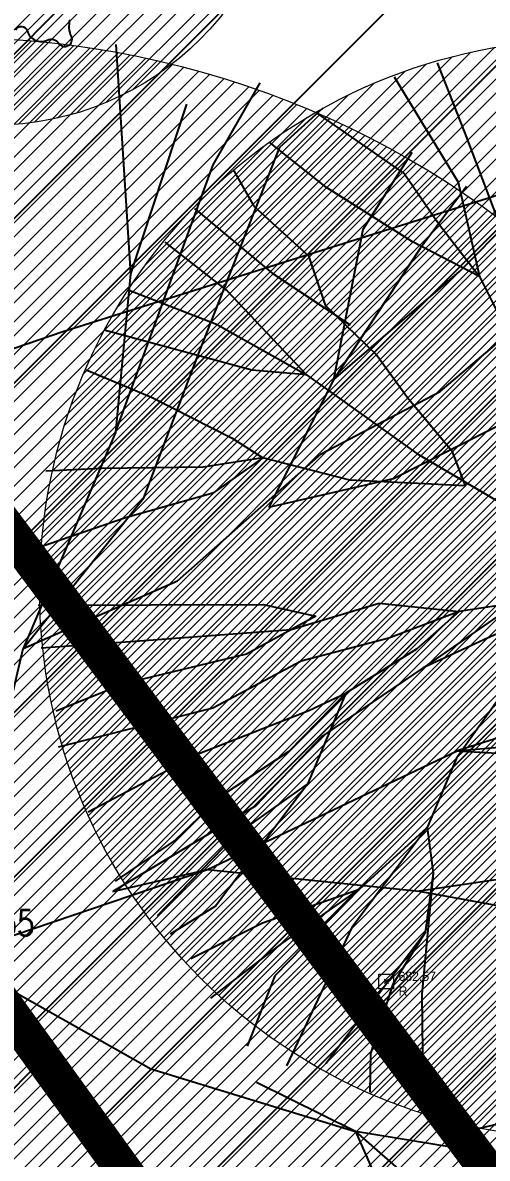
# Model space of a CAD drawing. Extents: x 350769 to 354978, y 6304672 to 6307963.
# Drawn here: x 352319.31 to 352325.64, y 6305974.79 to 6305990.27 of the extents above; entities that cross this region are included whole.
import ezdxf

# ---------------------------------------------------------------- set-up
doc = ezdxf.new("R2010")
doc.units = 0
doc.header["$PDMODE"] = 35
doc.header["$PDSIZE"] = 0.03
doc.linetypes.add('CONTINUOS', pattern=[0])
doc.linetypes.add('DASHDOT', pattern=[1, 0.5, -0.25, 0, -0.25])
doc.layers.get('0').update_dxf_attribs({"linetype": 'CONTINUOUS'})
doc.layers.get('Defpoints').update_dxf_attribs({"linetype": 'CONTINUOUS'})
for name, color, linetype in [('02_Geo ext_Acotamiento', 7, 'CONTINUOUS'), ('03_Pav ext_HCV', 34, 'CONTINUOUS'), ('03_Pav ext_Vereda HC', 42, 'CONTINUOUS'), ('03_S2_Pav ext_Borde vereda', 7, 'CONTINUOUS'), ('1-ARBOL NOMBRE', 3, 'CONTINUOUS'), ('C-TINN', 5, 'CONTINUOUS'), ('C-TOPO-MINR', 8, 'CONTINUOUS'), ('Paisajismo', 253, 'CONTINUOUS'), ('V-NODE-TEXT DIC 2012', 31, 'CONTINUOUS')]:
    doc.layers.add(name, color=color, linetype=linetype)
doc.layers.add('0_ASD_LINEA OFICIAL', color=253, linetype='DASHDOT', lineweight=20)
doc.layers.add('0_ASD_TOPOGRAFIA_ELEMENTOS', color=7, linetype='CONTINUOS', lineweight=5, true_color=0xbdbdbd)
doc.styles.add('ROMANS', font='romans.shx', dxfattribs={"width": 0.65})
doc.dimstyles.new('Principal', dxfattribs={"dimscale": 0, "dimtxt": 2, "dimasz": 2, "dimexe": 1, "dimexo": 1, "dimtad": 1, "dimrnd": 0.05, "dimzin": 1, "dimtxsty": 'ROMANS', "dimcen": 2.5, "dimclrt": 2, "dimaunit": 2, "dimadec": 0, "dimazin": 0, "dimtfac": 1, "dimtmove": 0, "dimatfit": 3, "dimfxl": 1, "dimfxlon": 1, "dimarcsym": 0})

# ---------------------------------------------------------------- blocks, each defined once
blk = doc.blocks.new('*D1072')
at = {"layer": '02_Geo ext_Acotamiento', "color": 0, "linetype": 'ByBlock', "lineweight": -2, "transparency": 16777216}
blk.add_line((352269.2156888531, 6305992.10758937), (352264.77282864, 6305994.594769013), dxfattribs=at)
at = {"layer": '02_Geo ext_Acotamiento', "color": 0, "linetype": 'ByBlock', "transparency": 16777216}
blk.add_solid([(352264.8542420492, 6305994.740198153), (352264.6914152307, 6305994.449339874), (352263.900253803, 6305995.083249466)], dxfattribs=at)
at = {"layer": 'Defpoints', "color": 0, "linetype": 'ByBlock', "transparency": 16777216}
for p in [(352263.900253803, 6305995.083249466), (352321.2271941574, 6305962.990770249)]:
    blk.add_point(p, dxfattribs=at)
at = {"layer": '02_Geo ext_Acotamiento', "color": 2, "linetype": 'ByBlock', "transparency": 16777216, "insert": (352267.9819915569, 6305993.838529853), "char_height": 1, "attachment_point": 5, "rotation": 330.75924495696665, "style": 'ROMANS'}
blk.add_mtext('R65,70', dxfattribs=at)
blk = doc.blocks.new('*D1077')
at = {"layer": '02_Geo ext_Acotamiento', "color": 0, "linetype": 'ByBlock', "lineweight": -2, "transparency": 16777216}
blk.add_line((352323.9821354338, 6306010.692713207), (352323.9821354338, 6306015.784379955), dxfattribs=at)
at = {"layer": '02_Geo ext_Acotamiento', "color": 0, "linetype": 'ByBlock', "transparency": 16777216}
blk.add_solid([(352323.8154687671, 6306015.784379955), (352324.1488021004, 6306015.784379955), (352323.9821354338, 6306016.784379955)], dxfattribs=at)
at = {"layer": 'Defpoints', "color": 0, "linetype": 'ByBlock', "transparency": 16777216}
for p in [(352323.9821354338, 6306016.784379955), (352323.9821354356, 6305956.912110888)]:
    blk.add_point(p, dxfattribs=at)
at = {"layer": '02_Geo ext_Acotamiento', "color": 2, "linetype": 'ByBlock', "transparency": 16777216, "insert": (352323.0743973402, 6306012.614737014), "char_height": 1, "attachment_point": 5, "rotation": 90, "style": 'ROMANS'}
blk.add_mtext('R59,85', dxfattribs=at)
blk = doc.blocks.new('*D1078')
at = {"layer": '02_Geo ext_Acotamiento', "color": 0, "linetype": 'ByBlock', "lineweight": -2, "transparency": 16777216}
blk.add_line((352324.0422456802, 6306023.192685949), (352324.0468633411, 6306028.28435054), dxfattribs=at)
at = {"layer": '02_Geo ext_Acotamiento', "color": 0, "linetype": 'ByBlock', "transparency": 16777216}
blk.add_solid([(352323.880196743, 6306028.28450169), (352324.2135299393, 6306028.284199389), (352324.0477702467, 6306029.284350128)], dxfattribs=at)
at = {"layer": 'Defpoints', "color": 0, "linetype": 'ByBlock', "transparency": 16777216}
for p in [(352324.0477702467, 6306029.284350128), (352323.9821354325, 6305956.912110783)]:
    blk.add_point(p, dxfattribs=at)
at = {"layer": '02_Geo ext_Acotamiento', "color": 2, "linetype": 'ByBlock', "transparency": 16777216, "insert": (352323.1362510535, 6306025.115532199), "char_height": 1, "attachment_point": 5, "rotation": 89.9480381311086, "style": 'ROMANS'}
blk.add_mtext('R72,35', dxfattribs=at)
blk = doc.blocks.new('*D1153')
at = {"layer": '02_Geo ext_Acotamiento', "color": 0, "lineweight": -2, "transparency": 16777216}
blk.add_line((352279.5387358465, 6305984.928513918), (352275.0328547815, 6305987.299611822), dxfattribs=at)
at = {"layer": '02_Geo ext_Acotamiento', "color": 0, "transparency": 16777216}
blk.add_solid([(352275.1104684612, 6305987.447103838), (352274.9552411018, 6305987.152119806), (352274.1479026899, 6305987.765293897)], dxfattribs=at)
at = {"layer": 'Defpoints', "color": 0, "transparency": 16777216}
for p in [(352274.1479026899, 6305987.765293897), (352321.2207016959, 6305962.994508028)]:
    blk.add_point(p, dxfattribs=at)
at = {"layer": '02_Geo ext_Acotamiento', "color": 2, "transparency": 16777216, "insert": (352278.2605542173, 6305986.626870681), "char_height": 1, "attachment_point": 5, "rotation": 332.2456262333117, "style": 'ROMANS'}
blk.add_mtext('R53,20', dxfattribs=at)
blk = doc.blocks.new('*D1155')
at = {"layer": '02_Geo ext_Acotamiento', "color": 0, "linetype": 'ByBlock', "lineweight": -2, "transparency": 16777216}
blk.add_line((352323.67463663, 6306031.942665052), (352323.7472095242, 6306037.033814486), dxfattribs=at)
at = {"layer": '02_Geo ext_Acotamiento', "color": 0, "linetype": 'ByBlock', "transparency": 16777216}
blk.add_solid([(352323.580559788, 6306037.036190031), (352323.9138592604, 6306037.031438941), (352323.7614627931, 6306038.033712903)], dxfattribs=at)
at = {"layer": 'Defpoints', "color": 0, "linetype": 'ByBlock', "transparency": 16777216}
for p in [(352323.7614627931, 6306038.033712903), (352322.619927121, 6305957.952454505)]:
    blk.add_point(p, dxfattribs=at)
at = {"layer": '02_Geo ext_Acotamiento', "color": 2, "linetype": 'ByBlock', "transparency": 16777216, "insert": (352322.7943858673, 6306033.877431851), "char_height": 1, "attachment_point": 5, "rotation": 89.18332019275225, "style": 'ROMANS'}
blk.add_mtext('R80,10', dxfattribs=at)
blk = doc.blocks.new('*D1232')
at = {"layer": '02_Geo ext_Acotamiento', "color": 0, "linetype": 'ByBlock', "lineweight": -2, "transparency": 16777216}
blk.add_line((352328.0399860626, 6306017.7048625), (352328.4999557082, 6306022.775710295), dxfattribs=at)
at = {"layer": '02_Geo ext_Acotamiento', "color": 0, "linetype": 'ByBlock', "transparency": 16777216}
blk.add_solid([(352328.3339705103, 6306022.790766585), (352328.6659409061, 6306022.760654005), (352328.5902934455, 6306023.771621482)], dxfattribs=at)
at = {"layer": 'Defpoints', "color": 0, "linetype": 'ByBlock', "transparency": 16777216}
for p in [(352328.5902934455, 6306023.771621482), (352322.6199271226, 6305957.952454513)]:
    blk.add_point(p, dxfattribs=at)
at = {"layer": '02_Geo ext_Acotamiento', "color": 2, "linetype": 'ByBlock', "transparency": 16777216, "insert": (352327.3095908203, 6306019.70103052), "char_height": 1, "attachment_point": 5, "rotation": 84.81696283952401, "style": 'ROMANS'}
blk.add_mtext('R66,10', dxfattribs=at)
blk = doc.blocks.new('A$C27410629')
at = {"true_color": 0x136734, "transparency": 33554559}
h = blk.add_hatch(dxfattribs=at)
h.set_pattern_fill('ANSI31', color=116, scale=0.5)
h.set_pattern_definition([(45, (-8759.562515186517, -519.1035735587502), (-1.122532015133644, 1.122532015133644), [])])
h.paths.add_polyline_path([(137.5068959888558, 1252.464406617455, 0.1176268807227723), (109.8147584422568, 1254.193915082657, 0.06692451075002814), (94.44469839795602, 1249.334472017372, 0.3153492887079504), (64.30173641118381, 1196.270282113329, 0.02268268711599586), (65.7292635223912, 1185.310127003227), (112.3603922077091, 1218.953454515778), (153.4782689701005, 1161.962272479494), (172.1053089193083, 1139.480769404351), (187.9579650288579, 1141.807885415954), (193.565073162812, 1120.465553675225), (224.197974734232, 1050.129297271156), (250.6203797236194, 989.4787086543838), (268.1526288855184, 972.7353945672494, 7.254700715645028e-06), (291.4898137452492, 983.2987389690225), (238.1945199318034, 1105.633967029937), (205.2934048173047, 1181.112163638985), (177.0531538182076, 1197.651557407602)])
at = {"true_color": 0xf8d731, "transparency": 33554559}
h = blk.add_hatch(dxfattribs=at)
h.set_pattern_fill('ANSI31', color=40, scale=0.5)
h.set_pattern_definition([(45, (-8562.389606185756, -452.7772535526492), (-1.122532015133644, 1.122532015133644), [])])
h.paths.add_polyline_path([(112.3603922079938, 1218.953454516186), (65.72926352267586, 1185.310127003635, 0.04113116297929446), (70.93430501728926, 1165.446933868518, 0.01403462391349817), (80.53034666708209, 1140.452970316796), (85.58360470618118, 1125.976145258928), (117.4026874122528, 1137.08554251631), (153.4782689703861, 1161.962272479902)], flags=17)
at = {"layer": '0_ASD_LINEA OFICIAL', "ltscale": 8, "const_width": 0.5}
for points in [[(85.58360530758229, 1125.976145468789), (117.4026874119463, 1137.085542516089), (153.4782689700787, 1161.962272479681), (153.4782689700787, 1161.962272479681), (112.3603922076873, 1218.953454515965), (65.72926351752159, 1185.310126999917)], [(65.72926352235241, 1185.310127003199), (112.3603922077091, 1218.953454515778), (153.4782689701005, 1161.962272479494), (172.1053089193083, 1139.480769404351), (187.9579650288579, 1141.807885415954), (193.565073162812, 1120.465553675225), (224.197974734232, 1050.129297271156), (250.6203797236194, 989.4787086543838)]]:
    blk.add_lwpolyline(points, dxfattribs=at)
blk = doc.blocks.new('*D1274')
at = {"layer": '02_Geo ext_Acotamiento', "color": 0, "lineweight": -2, "transparency": 16777216}
blk.add_line((352267.1423356708, 6305981.325586669), (352262.3201757101, 6305982.96016391), dxfattribs=at)
at = {"layer": '02_Geo ext_Acotamiento', "color": 0, "transparency": 16777216}
blk.add_solid([(352262.3736806936, 6305983.118008753), (352262.2666707267, 6305982.802319065), (352261.3731066505, 6305983.28119381)], dxfattribs=at)
at = {"layer": 'Defpoints', "color": 0, "transparency": 16777216}
for p in [(352261.3731066505, 6305983.28119381), (352321.2207752073, 6305962.994509482)]:
    blk.add_point(p, dxfattribs=at)
at = {"layer": '02_Geo ext_Acotamiento', "color": 2, "transparency": 16777216, "insert": (352265.613457459, 6305982.802304444), "char_height": 1, "attachment_point": 5, "rotation": 341.27477970408165, "style": 'ROMANS'}
blk.add_mtext('R63,20', dxfattribs=at)
blk = doc.blocks.new('*D1275')
at = {"layer": '02_Geo ext_Acotamiento', "color": 0, "lineweight": -2, "transparency": 16777216}
blk.add_line((352264.0164428286, 6305987.164300092), (352259.3262423608, 6305989.145988516), dxfattribs=at)
at = {"layer": '02_Geo ext_Acotamiento', "color": 0, "transparency": 16777216}
blk.add_solid([(352259.3911094125, 6305989.299513899), (352259.2613753094, 6305988.992463131), (352258.4050900594, 6305989.535190824)], dxfattribs=at)
at = {"layer": 'Defpoints', "color": 0, "transparency": 16777216}
for p in [(352258.4050900594, 6305989.535190824), (352321.2207752033, 6305962.994509473)]:
    blk.add_point(p, dxfattribs=at)
at = {"layer": '02_Geo ext_Acotamiento', "color": 2, "transparency": 16777216, "insert": (352262.5992599358, 6305988.748521232), "char_height": 1, "attachment_point": 5, "rotation": 337.09512614745915, "style": 'ROMANS'}
blk.add_mtext('R68,20', dxfattribs=at)
blk = doc.blocks.new('*D1276')
at = {"layer": '02_Geo ext_Acotamiento', "color": 0, "lineweight": -2, "transparency": 16777216}
blk.add_line((352259.0331284218, 6305993.121287911), (352254.4508575727, 6305995.341167032), dxfattribs=at)
at = {"layer": '02_Geo ext_Acotamiento', "color": 0, "transparency": 16777216}
blk.add_solid([(352254.523521374, 6305995.491159531), (352254.3781937719, 6305995.191174532), (352253.5509025776, 6305995.777149837)], dxfattribs=at)
at = {"layer": 'Defpoints', "color": 0, "transparency": 16777216}
for p in [(352253.5509025776, 6305995.777149837), (352321.2207752005, 6305962.994509473)]:
    blk.add_point(p, dxfattribs=at)
at = {"layer": '02_Geo ext_Acotamiento', "color": 2, "transparency": 16777216, "insert": (352257.6991516962, 6305994.776180677), "char_height": 1, "attachment_point": 5, "rotation": 334.15215215420636, "style": 'ROMANS'}
blk.add_mtext('R75,20', dxfattribs=at)
blk = doc.blocks.new('*D1277')
at = {"layer": '02_Geo ext_Acotamiento', "color": 0, "lineweight": -2, "transparency": 16777216}
blk.add_line((352278.9708244335, 6305989.921000201), (352274.6770308991, 6305992.657495502), dxfattribs=at)
at = {"layer": '02_Geo ext_Acotamiento', "color": 0, "transparency": 16777216}
blk.add_solid([(352274.7666052138, 6305992.798045209), (352274.5874565849, 6305992.516945796), (352273.8337326604, 6305993.194941388)], dxfattribs=at)
at = {"layer": 'Defpoints', "color": 0, "transparency": 16777216}
for p in [(352273.8337326604, 6305993.194941388), (352321.2207752098, 6305962.994509468)]:
    blk.add_point(p, dxfattribs=at)
at = {"layer": '02_Geo ext_Acotamiento', "color": 2, "transparency": 16777216, "insert": (352277.8378452444, 6305991.719477926), "char_height": 1, "attachment_point": 5, "rotation": 327.4900620995161, "style": 'ROMANS'}
blk.add_mtext('R56,20', dxfattribs=at)
blk = doc.blocks.new('1.0 - LO RECABARREN LOTEO PARQUE - VEGETACION EXISTENTE ETAPA MUNICIPAL__2024')
at = {"layer": 'Paisajismo'}
for p, q in [((352320.5769305176, 6305989.975774682), (352320.7753733929, 6305986.850409407)), ((352324.9595042581, 6305989.72909773), (352325.3362062183, 6305988.768419616)), ((352324.3716205169, 6305989.534781238), (352325.2468812689, 6305988.101256799)), ((352321.9057578967, 6305988.337102256), (352322.5458473847, 6305989.453065244)), ((352321.5419197845, 6305989.163621995), (352320.7753733929, 6305986.850409407)), ((352322.8159526658, 6305988.577711215), (352323.403863717, 6305989.113628753)), ((352323.3194200257, 6305989.041919254), (352324.5152501801, 6305988.212213065)), ((352325.3362062183, 6305988.768419616), (352326.0627441526, 6305986.849019989)), ((352321.7191664575, 6305985.78914025), (352322.8159526658, 6305988.577711215)), ((352323.4503592117, 6305988.027540442), (352322.6802242236, 6305988.635715953)), ((352324.6124149908, 6305988.504565605), (352323.945617733, 6305987.452331648)), ((352320.5738902817, 6305984.687052406), (352321.9057578967, 6305988.337102256)), ((352322.1868127093, 6305988.254188469), (352322.4570201392, 6305987.774655862)), ((352324.5152501801, 6305988.212213065), (352324.979227671, 6305987.536465261)), ((352325.2468812689, 6305988.101256799), (352325.5376247446, 6305986.811294471)), ((352324.6211792637, 6305987.287860565), (352323.4503592117, 6305988.027540442)), ((352325.3603471513, 6305988.040610378), (352324.727106003, 6305987.195788305)), ((352322.4570201392, 6305987.774655862), (352323.206937437, 6305987.093509252)), ((352321.6497740676, 6305987.738628756), (352322.7102163767, 6305986.85751777)), ((352324.979227671, 6305987.536465261), (352325.5376247446, 6305986.811294471)), ((352325.2655914232, 6305986.883387179), (352325.9784719872, 6305987.59921364)), ((352323.945617733, 6305987.452331648), (352323.5440323, 6305985.404719445)), ((352321.2461837316, 6305987.279826036), (352322.0953492787, 6305986.6179762)), ((352324.727106003, 6305987.195788305), (352323.5440323, 6305985.404719445)), ((352325.5376247446, 6305986.811294471), (352324.6211792637, 6305987.287860565)), ((352323.206937437, 6305987.093509252), (352323.4326344985, 6305986.422260406)), ((352320.7753733929, 6305986.850409407), (352320.5738902817, 6305984.687052406)), ((352322.7102163767, 6305986.85751777), (352323.7740436747, 6305986.155736139)), ((352323.5440323, 6305985.404719445), (352325.2655914232, 6305986.883387179)), ((352325.0019648758, 6305985.245564368), (352326.8807093643, 6305986.844270889)), ((352325.5376247446, 6305986.811294471), (352326.088822584, 6305985.705117661)), ((352320.746582791, 6305986.631267555), (352321.9498808327, 6305986.164402688)), ((352322.0953492787, 6305986.6179762), (352323.1763644747, 6305985.474258062)), ((352323.4326344985, 6305986.422260406), (352324.1348923442, 6305985.742009673)), ((352322.4339326514, 6305985.53522187), (352320.417537872, 6305986.079624319)), ((352321.9498808327, 6305986.164402688), (352323.1763644747, 6305985.474258062)), ((352320.9586797345, 6305983.796868954), (352321.7191664575, 6305985.78914025)), ((352324.1348923442, 6305985.742009673), (352324.5530143618, 6305985.162412158)), ((352320.172197118, 6305985.542046747), (352321.0626700937, 6305985.166446607)), ((352323.1763644747, 6305985.474258062), (352322.4339326514, 6305985.53522187)), ((352323.1763644747, 6305985.474258062), (352324.6815997355, 6305984.397712375)), ((352323.5440323, 6305985.404719445), (352322.6644288693, 6305983.668366686)), ((352321.0626700937, 6305985.166446607), (352322.1650960996, 6305984.607451332)), ((352323.3794944364, 6305984.393279847), (352325.0019648758, 6305985.245564368)), ((352324.5530143618, 6305985.162412158), (352325.1590652518, 6305984.436337644)), ((352324.3654504879, 6305984.059377912), (352326.4418171519, 6305985.108218465)), ((352320.5738902817, 6305984.687052406), (352319.3134851258, 6305981.741032817)), ((352322.1650960996, 6305984.607451332), (352322.5829039161, 6305984.342053204)), ((352321.4192094989, 6305982.66445531), (352323.3794944364, 6305984.393279847)), ((352324.6815997355, 6305984.397712375), (352326.190426348, 6305983.511667867)), ((352325.1590652518, 6305984.436337644), (352325.3406997729, 6305983.956489725)), ((352321.7700407979, 6305984.214476058), (352320.3870964097, 6305984.192943095)), ((352322.5829039161, 6305984.342053204), (352321.7700407979, 6305984.214476058)), ((352322.5829039161, 6305984.342053204), (352321.8996472818, 6305983.859010094)), ((352323.7689272648, 6305984.033806501), (352322.5829039161, 6305984.342053204)), ((352320.3870964097, 6305984.192943095), (352319.6236910868, 6305984.159716635)), ((352322.6644288693, 6305983.668366686), (352324.3654504879, 6305984.059377912)), ((352325.3406997729, 6305983.956489725), (352323.7689272648, 6305984.033806501)), ((352319.3134851258, 6305981.741032817), (352320.9586797345, 6305983.796868954)), ((352321.8996472818, 6305983.859010094), (352320.7085117945, 6305983.522713309)), ((352320.7085117945, 6305983.522713309), (352319.5160219274, 6305983.114683865)), ((352328.5832121145, 6305983.193932407), (352325.5941574367, 6305981.860090219)), ((352319.3134851258, 6305981.741032817), (352321.4192094989, 6305982.66445531)), ((352327.0173262424, 6305982.516929632), (352325.2606690153, 6305982.24288785)), ((352322.9677553062, 6305982.000326705), (352324.1663675835, 6305982.358833767)), ((352324.1663675835, 6305982.358833767), (352325.2606690153, 6305982.24288785)), ((352326.2350943279, 6305982.493264693), (352324.7701829144, 6305981.477474107)), ((352319.5196653169, 6305982.329631433), (352322.5890014836, 6305982.33908879)), ((352322.5890014836, 6305982.33908879), (352323.3040886001, 6305982.182072809)), ((352325.2606690153, 6305982.24288785), (352324.3003426529, 6305981.87988173)), ((352325.2606690153, 6305982.24288785), (352324.6788981382, 6305981.729809497)), ((352325.2606690153, 6305982.24288785), (352325.2606690153, 6305982.24288785)), ((352323.3040886001, 6305982.182072809), (352322.3607960923, 6305981.661701933)), ((352320.9625743378, 6305981.847617391), (352322.9677553062, 6305982.000326705)), ((352324.3003426529, 6305981.87988173), (352323.1026296223, 6305981.569001921)), ((352318.2651702758, 6305977.265972395), (352319.3134851258, 6305981.741032817)), ((352319.5566050812, 6305981.750353005), (352320.9625743378, 6305981.847617391)), ((352324.6788981382, 6305981.729809497), (352323.7140757676, 6305981.128679018)), ((352325.5941574367, 6305981.860090219), (352324.7701829144, 6305981.477474107)), ((352322.3607960923, 6305981.661701933), (352320.7017393102, 6305981.262482369)), ((352323.1026296223, 6305981.569001921), (352321.898622165, 6305980.924747218)), ((352324.7701829144, 6305981.477474107), (352323.3870717334, 6305980.540408012)), ((352326.0555480249, 6305981.417963593), (352325.2229023797, 6305980.242634511)), ((352320.7017393102, 6305981.262482369), (352319.7611546204, 6305980.885575505)), ((352328.381715505, 6305981.329022779), (352325.2307128048, 6305980.345067156)), ((352323.7140757676, 6305981.128679018), (352322.9362831725, 6305980.333452233)), ((352323.7140757676, 6305981.128679018), (352323.1889690076, 6305979.888008776)), ((352323.207930102, 6305980.892254761), (352323.7140757676, 6305981.128679018)), ((352321.898622165, 6305980.924747218), (352319.7909343287, 6305980.39283933)), ((352321.7249363501, 6305980.310316376), (352323.207930102, 6305980.892254761)), ((352323.3870717334, 6305980.540408012), (352322.4856996002, 6305979.59424623)), ((352322.9362831725, 6305980.333452233), (352322.0191146936, 6305979.731422003)), ((352323.4476719232, 6305979.495814359), (352325.2307128048, 6305980.345067156)), ((352325.2307128048, 6305980.345067156), (352326.7592543066, 6305980.476738079)), ((352325.2307128048, 6305980.345067156), (352328.0424422767, 6305980.181797904)), ((352320.201989549, 6305979.513860956), (352321.7249363501, 6305980.310316376)), ((352325.2229023797, 6305980.242634511), (352324.8236651955, 6305979.297331521)), ((352323.1889690076, 6305979.888008776), (352321.9368887167, 6305978.225349631)), ((352322.2064015364, 6305979.188986184), (352323.1889690076, 6305979.888008776)), ((352322.0191146936, 6305979.731422003), (352321.3878860216, 6305979.123992968)), ((352322.4856996002, 6305979.59424623), (352320.5360192405, 6305978.427077333)), ((352321.8267164958, 6305978.723770183), (352323.4476719232, 6305979.495814359)), ((352324.8236651955, 6305979.297331521), (352323.7967961758, 6305977.935100567)), ((352323.9020007079, 6305978.457176933), (352324.8236651955, 6305979.297331521)), ((352324.8236651955, 6305979.297331521), (352324.9072888574, 6305978.676409385)), ((352321.3878860216, 6305979.123992968), (352320.5669300584, 6305978.567790392)), ((352321.1446051243, 6305978.096794203), (352322.2064015364, 6305979.188986184)), ((352327.1288851563, 6305978.784191528), (352324.712615112, 6305978.428481589)), ((352318.3297222598, 6305977.541532769), (352321.8267164958, 6305978.723770183)), ((352320.5360192405, 6305978.427077333), (352321.8267164958, 6305978.723770183)), ((352321.8267164958, 6305978.723770183), (352324.712615112, 6305978.428481589)), ((352324.9072888574, 6305978.676409385), (352324.7505141042, 6305977.024107308)), ((352324.9072888574, 6305978.676409385), (352324.7966890701, 6305977.868581405)), ((352322.5788424315, 6305977.997956903), (352323.9020007079, 6305978.457176933)), ((352323.9020007079, 6305978.457176933), (352322.7447477502, 6305977.277250081)), ((352322.8391674785, 6305977.714972241), (352323.9020007079, 6305978.457176933)), ((352324.712615112, 6305978.428481589), (352326.1896849519, 6305978.161585176)), ((352321.9368887167, 6305978.225349631), (352321.3193128856, 6305977.842344061)), ((352321.6003371325, 6305977.514129663), (352322.5788424315, 6305977.997956903)), ((352323.7967961758, 6305977.935100567), (352322.9030086134, 6305976.046298165)), ((352323.4401965887, 6305976.08012211), (352324.7966890701, 6305977.868581405)), ((352324.7966890701, 6305977.868581405), (352324.3542940023, 6305977.162302521)), ((352317.9531006037, 6305977.753458169), (352321.0525952968, 6305976.009369256)), ((352321.8716475176, 6305976.970967939), (352322.8391674785, 6305977.714972241)), ((352322.7447477502, 6305977.277250081), (352322.3675659206, 6305976.31564642)), ((352324.3542940023, 6305977.162302521), (352324.0503700871, 6305976.215199931)), ((352324.7505141042, 6305977.024107308), (352324.7640561534, 6305975.839853706)), ((352324.0503700871, 6305976.215199931), (352324.0404788986, 6305975.691327934)), ((352321.0525952968, 6305976.009369256), (352323.847604114, 6305975.153940887)), ((352324.7640561534, 6305975.839853706), (352324.8656314409, 6305975.515027469)), ((352323.847604114, 6305975.153940887), (352322.4947917825, 6305975.821608046)), ((352325.1035843797, 6305975.099299993), (352326.80460754, 6305975.490311187)), ((352327.1304025324, 6305974.610365006), (352323.847604114, 6305975.153940887)), ((352323.847604114, 6305975.153940887), (352324.771693792, 6305973.049600984)), ((352323.847604114, 6305975.153940887), (352325.3488766627, 6305973.841352547))]:
    blk.add_line(p, q, dxfattribs=at)
blk.add_lwpolyline([(352319.2100222404, 6305990.178023355, -0.6667196941430846), (352319.3678770714, 6305990.16163699, 0.4552825967630862), (352319.6421854503, 6305990.037477008, -0.3679200206596655), (352319.7987912578, 6305989.993179278, 0.917061909416553), (352319.9709518256, 6305990.088029644, -0.1703201580452949), (352319.953017542, 6305990.312601764, -0.3732936591978551)], format="xyb", dxfattribs=at)
blk = doc.blocks.new('TOPOGRAFIA')
at = {"layer": '0_ASD_TOPOGRAFIA_ELEMENTOS', "true_color": 0xf26507}
h = blk.add_hatch(dxfattribs=at)
h.set_pattern_fill('ANSI31', color=30, scale=0.1)
h.set_pattern_definition([(45, (384016.1251311027, 6301253.124824787), (-0.2245064030267289, 0.2245064030267289), [])])
edge = h.paths.add_edge_path()
edge.add_arc((390318.8993484437, 6302992.877001101), 4, 0, 360)
h = blk.add_hatch(dxfattribs=at)
h.set_pattern_fill('ANSI31', color=30, scale=0.1)
h.set_pattern_definition([(45, (384015.5754358185, 6301237.819456549), (-0.2245064030267289, 0.2245064030267289), [])])
edge = h.paths.add_edge_path()
edge.add_arc((390318.3496531594, 6302977.571632863), 12.5, 0, 360)
h = blk.add_hatch(dxfattribs=at)
h.set_pattern_fill('ANSI31', color=30, scale=0.1)
h.set_pattern_definition([(45, (384024.2630398005, 6301242.794853412), (-0.2245064030267289, 0.2245064030267289), [])])
edge = h.paths.add_edge_path()
edge.add_arc((390327.0372571413, 6302982.547029726), 7.5, 0, 360)
at = {"layer": '0_ASD_LINEA OFICIAL', "ltscale": 8, "const_width": 0.5}
blk.add_lwpolyline([(390427.742220837, 6302814.067302241), (390462.175169294, 6302752.281984893), (390383.0708512056, 6302730.60460566), (390309.799280958, 6302723.34933251), (390311.3694829855, 6302703.307175558), (390386.7450058985, 6302710.87060822), (390472.1157813581, 6302734.447625814), (390495.6666031898, 6302745.107885282), (390523.3047577998, 6302756.108814369), (390473.7988608223, 6302802.290811195, -0.151018922054954), (390428.284824325, 6302881.718520356), (390391.7076271252, 6302986.357196383, -0.03536723877870568), (390370.1826827545, 6302995.883561216, 0.281090384313248), (390309.6791110245, 6302995.975573557), (390362.1061406052, 6302925.87386779), (390362.1051407481, 6302925.873120026), (390363.124082257, 6302924.510663705, -0.03343587294185583), (390384.9297867847, 6302890.883640137), (390427.742220837, 6302814.067302241)], format="xyb", dxfattribs=at)
blk.add_lwpolyline([(390427.742220837, 6302814.067302241), (390462.175169294, 6302752.281984893), (390383.0708512056, 6302730.60460566), (390309.799280958, 6302723.34933251), (390311.3694829855, 6302703.307175558), (390386.7450058985, 6302710.87060822), (390472.1157813581, 6302734.447625814), (390495.6666031898, 6302745.107885282), (390523.3047577998, 6302756.108814369), (390473.7988608223, 6302802.290811195, -0.151018922054954), (390428.284824325, 6302881.718520356), (390391.7076271252, 6302986.357196383, -0.03536723877870568), (390370.1826827545, 6302995.883561216, 0.281090384313248), (390309.6791110245, 6302995.975573557), (390362.1061406052, 6302925.87386779), (390362.1051407481, 6302925.873120026), (390363.124082257, 6302924.510663705, -0.03343587294185583), (390384.9297867847, 6302890.883640137), (390427.742220837, 6302814.067302241)], format="xyb", dxfattribs=at)
blk.add_lwpolyline([(390300.6404766534, 6302880.138905664), (390362.1061406052, 6302925.87386779), (390309.6791110245, 6302995.975573557, 0.09256591844796463), (390293.8108981676, 6302981.742677435, -0.3964153860767294), (390284.2829851062, 6302954.556046659, 0.01425666658648552), (390284.8175285188, 6302952.058129574, -0.003133779082381591)], format="xyb", close=True, dxfattribs=at)
blk.add_lwpolyline([(390300.6404766534, 6302880.138905664), (390362.1061406052, 6302925.87386779), (390309.6791110245, 6302995.975573557, 0.09256591844796463), (390293.8108981676, 6302981.742677435, -0.3964153860767294), (390284.2829851062, 6302954.556046659, 0.01425666658648552), (390284.8175285188, 6302952.058129574, -0.003133779082381591)], format="xyb", close=True, dxfattribs=at)
at = {"layer": '0_ASD_TOPOGRAFIA_ELEMENTOS', "color": 30, "true_color": 0xf26507}
for centre, radius in [((390318.8993484437, 6302992.877001101), 4), ((390318.3496531594, 6302977.571632863), 12.5), ((390327.0372571413, 6302982.547029726), 7.5)]:
    blk.add_circle(centre, radius, dxfattribs=at)
at = {"layer": 'C-TINN', "color": 9, "linetype": 'Continuous', "lineweight": 0, "true_color": 0xbdbdbd, "elevation": 682.574}
blk.add_lwpolyline([(390324.166, 6302977.099), (390324.166, 6302977.299), (390324.366, 6302977.299), (390324.366, 6302977.099), (390324.166, 6302977.099)], dxfattribs=at)
at = {"layer": 'C-TINN', "color": 9, "linetype": 'Continuous', "lineweight": 0, "true_color": 0xbdbdbd}
blk.add_point((390324.266, 6302977.199, 682.574), dxfattribs=at)
at = {"layer": 'C-TOPO-MINR', "color": 9, "linetype": 'Continuous', "lineweight": -3, "true_color": 0xbdbdbd, "elevation": 683}
blk.add_lwpolyline([(390337.8400712074, 6302992.528368421), (390332.1496115445, 6302989.485586584), (390325.8060048309, 6302987.929186795), (390319.8408276762, 6302986.056018277), (390307.4821363636, 6302981.816909092), (390304.9018695652, 6302979.644695653), (390302.2286829268, 6302979.337138211), (390295.5879205298, 6302975.98805298)], dxfattribs=at)
at = {"layer": 'V-NODE-TEXT DIC 2012', "color": 9, "lineweight": 0, "true_color": 0xbdbdbd}
blk.add_point((390324.266, 6302977.199), dxfattribs=at)
at = {"layer": '1-ARBOL NOMBRE', "color": 9, "lineweight": 0, "true_color": 0xbdbdbd, "style": 'ROMANS', "width": 0.8}
blk.add_text('A-1555', height=0.35, dxfattribs=at).set_placement((390317.9800668355, 6302977.823000003))
at = {"layer": 'V-NODE-TEXT DIC 2012', "color": 9, "lineweight": 0, "true_color": 0xbdbdbd}
for s, p in [('682.57', (390324.4327893219, 6302977.207210678)), ('R', (390324.4327893219, 6302977.007210678))]:
    blk.add_text(s, height=0.125, dxfattribs=at).set_placement(p)

msp = doc.modelspace()

# ---------------------------------------------------------------- hatches: boundary and pattern name
at = {"layer": '03_Pav ext_HCV'}
h = msp.add_hatch(dxfattribs=at)
h.set_pattern_fill('SWAMP', color=256, scale=0.025, angle=-5.87842838446813e-10, style=0)
h.set_pattern_definition([(359.9999999994121, (0, 0), (0.3175000000056422, 0.5499261309017425), [0.079375, -0.555625]), (90, (0.0396875, -4.072298054325074e-13), (-0.3174999999943578, 0.5499261309082575), [0.0396875, -1.06016476181]), (90, (0.049609375, -5.089262344881718e-13), (-0.3174999999943578, 0.5499261309082575), [0.03175, -1.06810226181]), (90, (0.029765625, -3.05311331771918e-13), (-0.3174999999943578, 0.5499261309082575), [0.03175, -1.06810226181]), (59.99999999941215, (0.05953125000000001, -6.108447081487611e-13), (-0.3174999995629745, 0.5499261311573168), [0.0254, -0.6096]), (119.9999999994121, (0.01984375, -2.036149027162537e-13), (-0.6349999995686166, 2.555744082988348e-10), [0.02539999999999999, -0.6095999999999997])])
edge = h.paths.add_edge_path()
edge.add_arc((352322.619927122, 6305957.952454516), 80.08939411852869, 61.47306009504361, 125.474074679176)
edge.add_arc((352321.2207757978, 6305962.994508756), 75.19250834106197, 126.8356006899431, 131.1207315314658)
edge.add_arc((352321.2207751991, 6305962.99450948), 75.19250740217743, 131.1207315504124, 162.7233444990002)
edge.add_arc((352299.0098645174, 6305969.946323255), 51.91913778424347, 162.769511835717, 181.5472097706088)
edge.add_line((352247.1096555825, 6305968.544474194), (352254.11489188, 6305968.473110226))
edge.add_arc((352299.0099400221, 6305969.94632122), 44.91921301972378, 162.4640258048755, 181.8794610623626, ccw=False)
edge.add_arc((352321.2207752036, 6305962.994509478), 68.1925074070583, 131.120731549531, 162.5173611113209, ccw=False)
edge.add_arc((352279.6623574644, 6306010.599035608), 4.99999999511551, 112.33172781377209, 131.1207315448529, ccw=False)
edge.add_line((352277.762515263, 6306015.224032857), (352283.6096528716, 6306017.625902134))
edge.add_arc((352283.8376339361, 6306017.070902464), 0.5999999996039481, -36.06801098736048, 112.3317278488226, ccw=False)
edge.add_line((352284.3226251645, 6306016.717655372), (352280.5182882363, 6306011.50930614))
edge.add_arc((352276.4806811295, 6306014.458497359), 4.999999999650124, 311.0019859931714, 323.8544696634246, ccw=False)
edge.add_arc((352321.2207752049, 6305962.994509477), 63.19250740856091, 131.0019859967045, 162.3975793612382)
edge.add_line((352260.9870741788, 6305982.104565816), (352259.4697379309, 6305977.322016968))
edge.add_arc((352329.3286668259, 6305955.158210923), 73.29054676273348, 162.3975793614011, 169.5581932157914)
edge.add_line((352257.2518488735, 6305968.441153317), (352264.3677510897, 6305968.368661969))
edge.add_arc((352329.328666818, 6305955.158210922), 66.2905467553442, 162.3975793610692, 168.5050789161063, ccw=False)
edge.add_line((352266.1419831768, 6305975.205145839), (352267.6593194248, 6305979.987694686))
edge.add_arc((352321.2207752089, 6305962.994509473), 56.19250741357776, 131.6981191326176, 162.3975793608672, ccw=False)
edge.add_arc((352256.6228667465, 6306039.255840346), 43.79092323785886, 308.4295388356934, 322.1572298501613)
edge.add_arc((352311.1196399244, 6305997.456961951), 24.89213509479481, 133.5611589344882, 143.1358287319911, ccw=False)
edge.add_arc((352314.6003614612, 6305991.279121158), 31.81485186321546, 104.643980751415, 130.4349182121786, ccw=False)
edge.add_arc((352322.6190903757, 6305957.949121572), 66.09274697598896, 63.24960656592111, 104.0648960359133, ccw=False)
edge.add_arc((352351.0173937814, 6306014.289436486), 3.000000000966762, 23.066713618244307, 63.2489537663007, ccw=False)
edge.add_line((352353.7775416014, 6306015.464844507), (352355.0256382796, 6306012.534005799))
edge.add_arc((352357.7857860881, 6306013.709413815), 2.999999988096044, 203.0667136067317, 239.1495079688138)
edge.add_line((352356.2473872155, 6306011.133888852), (352356.61527247, 6306010.904603812))
edge.add_arc((352584.9094736061, 6306378.55831641), 432.7672522953011, 238.1618283223467, 245.3281581197215)
edge.add_arc((352405.5157971045, 6305988.023042744), 2.999999999582114, 245.3281581182463, 280.552718719417)
edge.add_line((352406.0652175725, 6305985.073782303), (352409.3647523095, 6305985.688455695))
edge.add_arc((352409.9141727776, 6305982.739195254), 3.000000000501907, 66.0688925393651, 100.55271871615957, ccw=False)
edge.add_arc((352454.232007788, 6306082.601662854), 106.254670083535, 246.0688925455862, 268.0212033039081)
edge.add_arc((352451.0203387033, 6305990.059486728), 13.65678896145234, 268.0812174210845, 272.7008197288796)
edge.add_arc((352446.0283097071, 6306093.28206499), 116.9999999781904, 272.7608379982536, 279.7374951372363)
edge.add_arc((352596.0415865867, 6305224.025225505), 765.1063098174097, 98.36767084347122, 99.79971047001652, ccw=False)
edge.add_arc((352463.4927121162, 6306123.845761899), 144.4245562750382, 278.4436931224526, 283.1729189080482)
edge.add_arc((352463.4927114095, 6306123.845764496), 144.4245589651982, 283.1729189461994, 283.6462633768381)
edge.add_line((352497.5663418849, 6305983.498192595), (352495.9099347821, 6305990.600186132))
edge.add_line((352495.9099347821, 6305990.600186132), (352492.9982529592, 6305990.597078585))
edge.add_arc((352492.997149095, 6305991.19707757), 0.5999999999169152, 117.2317257187984, 270.1054113283246, ccw=False)
edge.add_line((352492.7225948891, 6305991.73057545), (352495.3422021209, 6305993.034390673))
edge.add_line((352495.3422021209, 6305993.034390673), (352493.6820656086, 6306000.152374386))
edge.add_arc((352516.413915744, 6305900.00095254), 102.6988038310602, 102.7880341013109, 109.8631656702423)
edge.add_arc((352446.0283097106, 6306093.282064974), 102.9999999628794, 275.4077953889236, 290.1557928994871, ccw=False)
edge.add_line((352455.7354173818, 6305990.740502411), (352459.2428169689, 6305990.830949344))
edge.add_line((352459.2428169689, 6305990.830949344), (352455.7354173818, 6305990.740502411))
edge.add_arc((352446.0283097163, 6306093.282064981), 102.9999999688386, 272.77670023942414, 275.4077953854228, ccw=False)
edge.add_arc((352454.2320077872, 6306082.601662847), 92.2546700768757, 261.64112423867033, 268.00350096024573, ccw=False)
edge.add_line((352440.8206754049, 6305991.327020614), (352444.24992591, 6305990.587070875))
edge.add_line((352444.24992591, 6305990.587070875), (352440.8206754049, 6305991.327020614))
edge.add_arc((352454.2320077868, 6306082.601662848), 92.25467007774816, 245.5772461335216, 261.641124238969, ccw=False)
edge.add_line((352416.0878331155, 6305998.601983743), (352416.6023085983, 6305998.041795899))
edge.add_line((352416.6023085983, 6305998.041795899), (352413.0038271977, 6305999.99411206))
edge.add_arc((352584.9094735776, 6306378.558316335), 415.767252216234, 237.3938080027654, 245.5772461332602, ccw=False)
at = {"layer": '03_Pav ext_Vereda HC'}
h = msp.add_hatch(dxfattribs=at)
h.set_pattern_fill('DOTS', color=256, scale=0.2, style=0)
h.set_pattern_definition([(0, (0, 0), (0.15875, 0.3175), [0, -0.3175])])
h.paths.add_polyline_path([(352533.7781987465, 6305988.647630177, 0.001234498587345054), (352535.675126165, 6305989.286498093), (352535.0273047538, 6305991.17866681, -0.001236873237655371), (352533.135689451, 6305990.541615871, -0.02053009870907239), (352503.8853697219, 6305981.940228953), (352503.2840382411, 6305984.518491437), (352499.4039184833, 6305983.544208242), (352499.9993888386, 6305980.991075858, -0.008887102906639828), (352487.1047705442, 6305978.156272031, -0.01455549524336389), (352464.6282001356, 6305974.170378275, -0.008990183444713605), (352459.9926205119, 6305973.570179023), (352460.1984365283, 6305971.58073849, 0.009019331760126793), (352464.9206284034, 6305972.191872346, 0.01455169346436648), (352487.5052945014, 6305976.196778146, 0.03211359260083807)])
h.paths.add_polyline_path([(352453.0159213872, 6305972.983824089, -0.006800505392013569), (352449.4833227422, 6305972.830716716, -0.009066641678675507), (352444.7696182578, 6305972.776126778), (352444.5771080579, 6305970.777466943, 0.01638310348206576), (352453.2219476647, 6305970.992351152)])
h.paths.add_polyline_path([(352389.6460369565, 6305991.879874823, -0.01753322086345317), (352376.9513572304, 6305998.31509122), (352352.1532079588, 6306011.99899601, 0.04440363374849853), (352342.0535807689, 6306016.089608755, 0.1133237876608219), (352314.4714570942, 6306018.047333277), (352314.9360717349, 6306016.097052595, -0.1572406347358349), (352351.2139975071, 6306010.232972499), (352375.9850852466, 6305996.564000573, 0.01750636999426037), (352388.7848668274, 6305990.074641938, -0.0115901603268221), (352405.9871731158, 6305981.141781882, 0.08676206377402094), (352437.5751283566, 6305971.093253941), (352437.7670282808, 6305973.085577833, -0.0864982168626583), (352406.9311932966, 6305982.905094895, 0.01159024218480682)])
h.paths.add_polyline_path([(352298.9308368328, 6306011.291528256, -0.04076991370934013), (352308.0869286793, 6306014.635858133), (352307.6251471448, 6306016.57596012, 0.04303443395370096), (352297.5531387314, 6306012.854879401, 0.2722251189562815), (352266.1428912832, 6305966.550484804), (352264.4334961653, 6305966.567898809, 0.01531595787327513), (352263.8567137016, 6305962.573567073), (352266.0299973136, 6305962.551427328, 0.02154698335859366), (352266.2729303729, 6305957.80291892, 0.06328346041658212), (352273.0108519612, 6305926.495241333, 0.007703608626722357), (352278.1261176605, 6305912.650623268), (352279.9891282905, 6305913.378097652, -0.007677046379327455), (352274.9122720578, 6305927.117035691, -0.06339052285138146), (352268.2648698924, 6305957.982510693, -0.3183358391945924)])
at = {"layer": '0_ASD_TOPOGRAFIA_ELEMENTOS'}
h = msp.add_hatch(dxfattribs=at)
h.set_pattern_fill('ANSI31', color=256, scale=0.1)
h.set_pattern_definition([(45, (346016.1251311028, 6304253.124824787), (-0.2245064030267289, 0.2245064030267289), [])])
edge = h.paths.add_edge_path()
edge.add_arc((352318.8993484437, 6305992.877001101), 4, 0, 360)
h = msp.add_hatch(dxfattribs=at)
h.set_pattern_fill('ANSI31', color=256, scale=0.1)
h.set_pattern_definition([(45, (346015.5754358185, 6304237.819456549), (-0.2245064030267289, 0.2245064030267289), [])])
edge = h.paths.add_edge_path()
edge.add_arc((352318.3496531594, 6305977.571632863), 12.5, 0, 360)
h = msp.add_hatch(dxfattribs=at)
h.set_pattern_fill('ANSI31', color=256, scale=0.1)
h.set_pattern_definition([(45, (346024.2630398005, 6304242.794853412), (-0.2245064030267289, 0.2245064030267289), [])])
edge = h.paths.add_edge_path()
edge.add_arc((352327.0372571414, 6305982.547029726), 7.5, 0, 360)

# ---------------------------------------------------------------- linework, layer by layer
for centre, radius in [((352318.8993484437, 6305992.877001101), 4), ((352318.3496531594, 6305977.571632863), 12.5), ((352327.0372571414, 6305982.547029726), 7.5)]:
    msp.add_circle(centre, radius, dxfattribs=at)

# ---------------------------------------------------------------- block references
at = {"layer": '03_S2_Pav ext_Borde vereda', "linetype": 'Continuous'}
msp.add_blockref('A$C27410629', (352203.9623478023, 6304761.713605438), dxfattribs=at)
at = {"layer": 'Paisajismo'}
msp.add_blockref('1.0 - LO RECABARREN LOTEO PARQUE - VEGETACION EXISTENTE ETAPA MUNICIPAL__2024', (0, 0), dxfattribs=at)

# ---------------------------------------------------------------- dimensions: what is measured, and where the dimension line sits
at = {"layer": '02_Geo ext_Acotamiento', "linetype": 'ByBlock'}
for center, mpoint, picture, middle in [((352322.6199271212, 6305957.952454507), (352323.7614627931, 6306038.033712903), '*D1155', (352323.7020317517, 6306033.864493616)), ((352323.9821354324, 6305956.912110782), (352324.0477702467, 6306029.284350128), '*D1078', (352324.0439887755, 6306025.114708967)), ((352322.6199271226, 6305957.952454513), (352328.5902934455, 6306023.771621482), '*D1232', (352328.2136173446, 6306019.619027514)), ((352323.9821354357, 6305956.912110892), (352323.9821354338, 6306016.784379955), '*D1077', (352323.9821354355, 6306012.614737014)), ((352321.2271941574, 6305962.990770249), (352263.900253803, 6305995.083249466), '*D1072', (352267.5385792404, 6305993.046460433))]:
    dim = msp.add_radius_dim(center=center, mpoint=mpoint, dimstyle='Principal', override={"dimaunit": 0, "dimfxl": 0.22, "dimarcsym": 1}, dxfattribs=at)
    dim.commit()
    dim.dimension.update_dxf_attribs({"geometry": picture, "text_midpoint": middle, "dimtype": 164})
at = {"layer": '02_Geo ext_Acotamiento'}
for center, mpoint, picture, middle in [((352321.2207752005, 6305962.994509473), (352253.5509025776, 6305995.777149837), '*D1276', (352257.3033934943, 6305993.959257245)), ((352321.2207752103, 6305962.994509468), (352273.8337326604, 6305993.194941388), '*D1277', (352277.3499851399, 6305990.95398399)), ((352321.2207752038, 6305962.994509473), (352258.4050900594, 6305989.535190824), '*D1275', (352262.2459661728, 6305987.912356197)), ((352321.2207016959, 6305962.994508028), (352274.1479026899, 6305987.765293897), '*D1153', (352277.8378368565, 6305985.823565956)), ((352321.2207752073, 6305962.994509482), (352261.3731066505, 6305983.28119381), '*D1274', (352265.3220463893, 6305981.94261378))]:
    dim = msp.add_radius_dim(center=center, mpoint=mpoint, dimstyle='Principal', override={"dimfxl": 0.22}, dxfattribs=at)
    dim.commit()
    dim.dimension.update_dxf_attribs({"geometry": picture, "text_midpoint": middle, "dimtype": 164})

# ---------------------------------------------------------------- next in the draw order: block references
at = {"layer": '0_ASD_TOPOGRAFIA_ELEMENTOS', "color": 30, "true_color": 0xf26507}
msp.add_blockref('TOPOGRAFIA', (-38000, 3000), dxfattribs=at)

doc.saveas('drawing.dxf')
